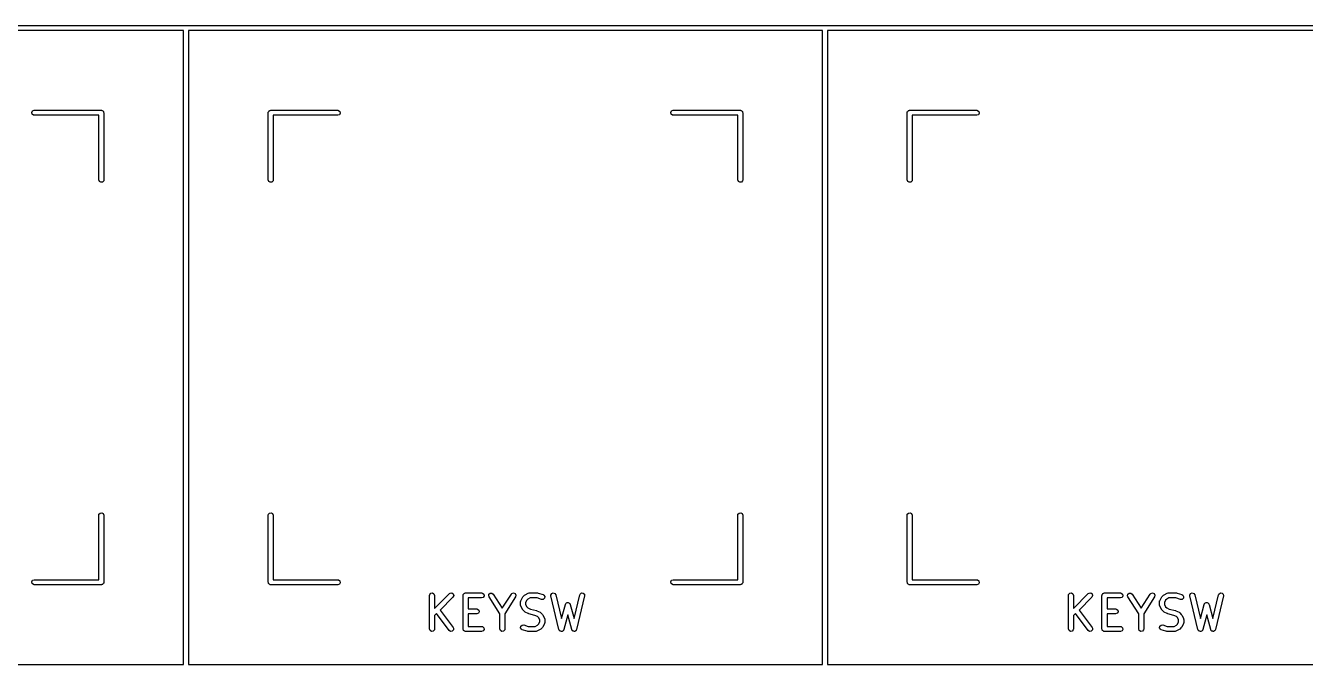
# Model space of a CAD drawing. Extents: x 382 to 810, y -162 to 0.
# Drawn here: x 667.52 to 705.68, y -83.2 to -64.15 of the extents above; entities that cross this region are included whole.
import ezdxf

# ---------------------------------------------------------------- set-up
doc = ezdxf.new("R2010")
doc.units = 0
doc.layers.add('BLACK', color=7, linetype='CONTINUOUS')

msp = doc.modelspace()

# ---------------------------------------------------------------- linework, layer by layer
at = {"layer": 'BLACK', "linetype": 'CONTINUOUS'}
for p, q in [((653.255, -64.1495), (672.305, -64.1495)), ((672.23, -64.2995), (653.33, -64.2995)), ((672.23, -83.1995), (672.23, -64.2995)), ((672.305, -64.1495), (691.355, -64.1495)), ((672.38, -64.2995), (672.38, -83.1995)), ((691.28, -64.2995), (672.38, -64.2995)), ((691.28, -83.1995), (691.28, -64.2995)), ((691.355, -64.1495), (710.405, -64.1495)), ((691.43, -64.2995), (691.43, -83.1995)), ((710.33, -64.2995), (691.43, -64.2995)), ((667.707, -66.7365), (667.732, -66.692)), ((667.716, -66.787), (667.707, -66.7365)), ((667.732, -66.692), (667.78, -66.6745)), ((667.78, -66.6745), (669.78, -66.6745)), ((669.78, -66.6745), (669.79, -66.6762)), ((669.79, -66.6762), (669.794, -66.6756)), ((669.794, -66.6756), (669.796, -66.6773)), ((669.796, -66.6773), (669.806, -66.679)), ((669.806, -66.679), (669.821, -66.6915)), ((669.821, -66.6915), (669.838, -66.7013)), ((669.838, -66.7013), (669.84, -66.7076)), ((669.84, -66.7076), (669.845, -66.712)), ((669.845, -66.712), (669.849, -66.7312)), ((669.849, -66.7312), (669.855, -66.7495)), ((669.855, -66.7495), (669.855, -68.7495)), ((674.755, -66.7495), (674.757, -66.7397)), ((674.755, -68.7495), (674.755, -66.7495)), ((674.757, -66.7365), (674.758, -66.7336)), ((674.757, -66.7397), (674.757, -66.7365)), ((674.758, -66.7336), (674.76, -66.7238)), ((674.76, -66.7238), (674.773, -66.7089)), ((674.773, -66.7089), (674.782, -66.692)), ((674.782, -66.692), (674.789, -66.6897)), ((674.789, -66.6897), (674.793, -66.6845)), ((674.793, -66.6845), (674.812, -66.6812)), ((674.812, -66.6812), (674.83, -66.6745)), ((674.83, -66.6745), (676.83, -66.6745)), ((676.83, -66.6745), (676.856, -66.679)), ((676.856, -66.679), (676.895, -66.712)), ((676.904, -66.7625), (676.879, -66.8069)), ((676.895, -66.712), (676.904, -66.7625)), ((686.757, -66.7365), (686.782, -66.692)), ((686.766, -66.787), (686.757, -66.7365)), ((686.782, -66.692), (686.83, -66.6745)), ((686.83, -66.6745), (688.83, -66.6745)), ((688.83, -66.6745), (688.84, -66.6762)), ((688.84, -66.6762), (688.844, -66.6756)), ((688.844, -66.6756), (688.846, -66.6773)), ((688.846, -66.6773), (688.856, -66.679)), ((688.856, -66.679), (688.871, -66.6915)), ((688.871, -66.6915), (688.888, -66.7013)), ((688.888, -66.7013), (688.89, -66.7076)), ((688.89, -66.7076), (688.895, -66.712)), ((688.895, -66.712), (688.899, -66.7312)), ((688.899, -66.7312), (688.905, -66.7495)), ((688.905, -66.7495), (688.905, -68.7495)), ((693.805, -66.7495), (693.807, -66.7397)), ((693.805, -68.7495), (693.805, -66.7495)), ((693.807, -66.7365), (693.808, -66.7336)), ((693.807, -66.7397), (693.807, -66.7365)), ((693.808, -66.7336), (693.81, -66.7238)), ((693.81, -66.7238), (693.823, -66.7089)), ((693.823, -66.7089), (693.832, -66.692)), ((693.832, -66.692), (693.839, -66.6897)), ((693.839, -66.6897), (693.843, -66.6845)), ((693.843, -66.6845), (693.862, -66.6812)), ((693.862, -66.6812), (693.88, -66.6745)), ((693.88, -66.6745), (695.88, -66.6745)), ((695.88, -66.6745), (695.906, -66.679)), ((695.906, -66.679), (695.945, -66.712)), ((695.954, -66.7625), (695.929, -66.8069)), ((695.945, -66.712), (695.954, -66.7625)), ((667.755, -66.82), (667.716, -66.787)), ((667.78, -66.8245), (667.755, -66.82)), ((669.705, -66.8245), (667.78, -66.8245)), ((669.705, -68.7495), (669.705, -66.8245)), ((676.83, -66.8245), (674.905, -66.8245)), ((674.905, -66.8245), (674.905, -68.7495)), ((676.879, -66.8069), (676.83, -66.8245)), ((686.805, -66.82), (686.766, -66.787)), ((686.83, -66.8245), (686.805, -66.82)), ((688.755, -66.8245), (686.83, -66.8245)), ((688.755, -68.7495), (688.755, -66.8245)), ((695.88, -66.8245), (693.955, -66.8245)), ((693.955, -66.8245), (693.955, -68.7495)), ((695.929, -66.8069), (695.88, -66.8245)), ((669.723, -68.7977), (669.705, -68.7495)), ((669.767, -68.8234), (669.723, -68.7977)), ((669.818, -68.8144), (669.767, -68.8234)), ((669.851, -68.7751), (669.818, -68.8144)), ((669.855, -68.7495), (669.851, -68.7751)), ((674.773, -68.7977), (674.755, -68.7495)), ((674.817, -68.8234), (674.773, -68.7977)), ((674.868, -68.8144), (674.817, -68.8234)), ((674.901, -68.7751), (674.868, -68.8144)), ((674.905, -68.7495), (674.901, -68.7751)), ((688.773, -68.7977), (688.755, -68.7495)), ((688.817, -68.8234), (688.773, -68.7977)), ((688.868, -68.8144), (688.817, -68.8234)), ((688.901, -68.7751), (688.868, -68.8144)), ((688.905, -68.7495), (688.901, -68.7751)), ((693.823, -68.7977), (693.805, -68.7495)), ((693.867, -68.8234), (693.823, -68.7977)), ((693.918, -68.8144), (693.867, -68.8234)), ((693.951, -68.7751), (693.918, -68.8144)), ((693.955, -68.7495), (693.951, -68.7751)), ((669.705, -78.7495), (669.71, -78.7238)), ((669.705, -80.6745), (669.705, -78.7495)), ((669.71, -78.7238), (669.743, -78.6845)), ((669.743, -78.6845), (669.794, -78.6756)), ((669.794, -78.6756), (669.838, -78.7013)), ((669.838, -78.7013), (669.855, -78.7495)), ((669.855, -78.7495), (669.855, -80.7495)), ((674.755, -78.7495), (674.76, -78.7238)), ((674.755, -80.7495), (674.755, -78.7495)), ((674.76, -78.7238), (674.793, -78.6845)), ((674.793, -78.6845), (674.844, -78.6756)), ((674.844, -78.6756), (674.888, -78.7013)), ((674.888, -78.7013), (674.905, -78.7495)), ((674.905, -78.7495), (674.905, -80.6745)), ((688.755, -78.7495), (688.76, -78.7238)), ((688.755, -80.6745), (688.755, -78.7495)), ((688.76, -78.7238), (688.793, -78.6845)), ((688.793, -78.6845), (688.844, -78.6756)), ((688.844, -78.6756), (688.888, -78.7013)), ((688.888, -78.7013), (688.905, -78.7495)), ((688.905, -78.7495), (688.905, -80.7495)), ((693.805, -78.7495), (693.81, -78.7238)), ((693.805, -80.7495), (693.805, -78.7495)), ((693.81, -78.7238), (693.843, -78.6845)), ((693.843, -78.6845), (693.894, -78.6756)), ((693.894, -78.6756), (693.938, -78.7013)), ((693.938, -78.7013), (693.955, -78.7495)), ((693.955, -78.7495), (693.955, -80.6745)), ((667.707, -80.7365), (667.732, -80.692)), ((667.716, -80.787), (667.707, -80.7365)), ((667.755, -80.82), (667.716, -80.787)), ((667.732, -80.692), (667.78, -80.6745)), ((667.78, -80.8245), (667.755, -80.82)), ((667.78, -80.6745), (669.705, -80.6745)), ((669.78, -80.8245), (667.78, -80.8245)), ((669.799, -80.8178), (669.78, -80.8245)), ((669.818, -80.8144), (669.799, -80.8178)), ((669.822, -80.8093), (669.818, -80.8144)), ((669.829, -80.8069), (669.822, -80.8093)), ((669.838, -80.7901), (669.829, -80.8069)), ((669.851, -80.7751), (669.838, -80.7901)), ((669.853, -80.7654), (669.851, -80.7751)), ((669.854, -80.7625), (669.853, -80.7654)), ((669.855, -80.7495), (669.854, -80.7592)), ((669.854, -80.7592), (669.854, -80.7625)), ((674.762, -80.7678), (674.755, -80.7495)), ((674.766, -80.787), (674.762, -80.7678)), ((674.771, -80.7913), (674.766, -80.787)), ((674.773, -80.7977), (674.771, -80.7913)), ((674.79, -80.8074), (674.773, -80.7977)), ((674.805, -80.82), (674.79, -80.8074)), ((674.815, -80.8217), (674.805, -80.82)), ((674.817, -80.8234), (674.815, -80.8217)), ((674.821, -80.8228), (674.817, -80.8234)), ((674.83, -80.8245), (674.821, -80.8228)), ((676.83, -80.8245), (674.83, -80.8245)), ((674.905, -80.6745), (676.83, -80.6745)), ((676.83, -80.6745), (676.856, -80.679)), ((676.879, -80.8069), (676.83, -80.8245)), ((676.856, -80.679), (676.895, -80.712)), ((676.904, -80.7625), (676.879, -80.8069)), ((676.895, -80.712), (676.904, -80.7625)), ((686.757, -80.7365), (686.782, -80.692)), ((686.766, -80.787), (686.757, -80.7365)), ((686.805, -80.82), (686.766, -80.787)), ((686.782, -80.692), (686.83, -80.6745)), ((686.83, -80.8245), (686.805, -80.82)), ((686.83, -80.6745), (688.755, -80.6745)), ((688.83, -80.8245), (686.83, -80.8245)), ((688.849, -80.8178), (688.83, -80.8245)), ((688.868, -80.8144), (688.849, -80.8178)), ((688.872, -80.8093), (688.868, -80.8144)), ((688.879, -80.8069), (688.872, -80.8093)), ((688.888, -80.7901), (688.879, -80.8069)), ((688.901, -80.7751), (688.888, -80.7901)), ((688.903, -80.7654), (688.901, -80.7751)), ((688.904, -80.7625), (688.903, -80.7654)), ((688.905, -80.7495), (688.904, -80.7592)), ((688.904, -80.7592), (688.904, -80.7625)), ((693.812, -80.7678), (693.805, -80.7495)), ((693.816, -80.787), (693.812, -80.7678)), ((693.821, -80.7913), (693.816, -80.787)), ((693.823, -80.7977), (693.821, -80.7913)), ((693.84, -80.8074), (693.823, -80.7977)), ((693.855, -80.82), (693.84, -80.8074)), ((693.865, -80.8217), (693.855, -80.82)), ((693.867, -80.8234), (693.865, -80.8217)), ((693.871, -80.8228), (693.867, -80.8234)), ((693.88, -80.8245), (693.871, -80.8228)), ((695.88, -80.8245), (693.88, -80.8245)), ((693.955, -80.6745), (695.88, -80.6745)), ((695.88, -80.6745), (695.906, -80.679)), ((695.929, -80.8069), (695.88, -80.8245)), ((695.906, -80.679), (695.945, -80.712)), ((695.954, -80.7625), (695.929, -80.8069)), ((695.945, -80.712), (695.954, -80.7625)), ((679.565, -81.1418), (679.57, -81.1162)), ((679.565, -82.1418), (679.565, -81.1418)), ((679.57, -81.1162), (679.603, -81.0769)), ((679.603, -81.0769), (679.653, -81.0679)), ((679.653, -81.0679), (679.697, -81.0936)), ((679.697, -81.0936), (679.715, -81.1418)), ((679.715, -81.5322), (680.158, -81.0888)), ((679.715, -81.1418), (679.715, -81.5322)), ((680.264, -81.1948), (679.882, -81.5774)), ((680.158, -81.0888), (680.18, -81.0738)), ((680.18, -81.0738), (680.231, -81.0694)), ((680.231, -81.0694), (680.273, -81.0988)), ((680.286, -81.1483), (680.264, -81.1948)), ((680.273, -81.0988), (680.286, -81.1483)), ((680.565, -81.1418), (680.567, -81.1321)), ((680.565, -82.1418), (680.565, -81.1418)), ((680.566, -81.1288), (680.568, -81.1259)), ((680.567, -81.1321), (680.566, -81.1288)), ((680.568, -81.1259), (680.57, -81.1162)), ((680.57, -81.1162), (680.582, -81.1012)), ((680.582, -81.1012), (680.592, -81.0844)), ((680.592, -81.0844), (680.598, -81.082)), ((680.598, -81.082), (680.603, -81.0769)), ((680.603, -81.0769), (680.622, -81.0735)), ((680.622, -81.0735), (680.64, -81.0668)), ((680.64, -81.0668), (681.116, -81.0668)), ((681.116, -81.2168), (680.715, -81.2168)), ((680.715, -81.2168), (680.715, -81.543)), ((681.116, -81.0668), (681.142, -81.0713)), ((681.164, -81.1993), (681.116, -81.2168)), ((681.142, -81.0713), (681.181, -81.1043)), ((681.19, -81.1548), (681.164, -81.1993)), ((681.181, -81.1043), (681.19, -81.1548)), ((681.329, -81.158), (681.335, -81.1071)), ((681.339, -81.1821), (681.329, -81.158)), ((681.335, -81.1071), (681.373, -81.0725)), ((681.66, -81.6875), (681.339, -81.1821)), ((681.373, -81.0725), (681.425, -81.0703)), ((681.425, -81.0703), (681.465, -81.1015)), ((681.465, -81.1015), (681.735, -81.5259)), ((681.735, -81.5259), (682.005, -81.1015)), ((682.132, -81.1821), (681.81, -81.6875)), ((682.005, -81.1015), (682.023, -81.0823)), ((682.023, -81.0823), (682.072, -81.0669)), ((682.072, -81.0669), (682.119, -81.0865)), ((682.119, -81.0865), (682.143, -81.132)), ((682.143, -81.132), (682.132, -81.1821)), ((682.287, -81.2987), (682.335, -81.2035)), ((682.335, -81.2035), (682.348, -81.1855)), ((682.348, -81.1855), (682.349, -81.184)), ((682.349, -81.184), (682.397, -81.1364)), ((682.397, -81.1364), (682.415, -81.1235)), ((682.415, -81.1235), (682.416, -81.1223)), ((682.416, -81.1223), (682.511, -81.0747)), ((682.494, -81.2511), (682.464, -81.2815)), ((682.562, -81.2168), (682.494, -81.2511)), ((682.511, -81.0747), (682.536, -81.0673)), ((682.536, -81.0673), (682.541, -81.0683)), ((682.541, -81.0683), (682.545, -81.0668)), ((682.545, -81.0668), (682.783, -81.0668)), ((682.771, -81.2168), (682.562, -81.2168)), ((682.902, -81.2606), (682.771, -81.2168)), ((682.783, -81.0668), (682.805, -81.0707)), ((682.805, -81.0707), (682.807, -81.0707)), ((682.807, -81.0707), (682.949, -81.1183)), ((682.953, -81.2592), (682.902, -81.2606)), ((682.949, -81.1183), (682.972, -81.1307)), ((682.992, -81.2251), (682.953, -81.2592)), ((682.972, -81.1307), (682.999, -81.1744)), ((682.999, -81.1744), (682.992, -81.2251)), ((683.185, -81.1332), (683.208, -81.0873)), ((683.186, -81.1592), (683.185, -81.1332)), ((683.424, -82.1592), (683.186, -81.1592)), ((683.208, -81.0873), (683.255, -81.0669)), ((683.255, -81.0669), (683.304, -81.0816)), ((683.304, -81.0816), (683.332, -81.1244)), ((683.332, -81.1244), (683.501, -81.8353)), ((683.874, -81.8353), (684.043, -81.1244)), ((684.189, -81.1592), (683.951, -82.1592)), ((684.043, -81.1244), (684.054, -81.1005)), ((684.054, -81.1005), (684.095, -81.0699)), ((684.095, -81.0699), (684.146, -81.073)), ((684.146, -81.073), (684.183, -81.1082)), ((684.183, -81.1082), (684.189, -81.1592)), ((698.615, -81.1418), (698.62, -81.1162)), ((698.615, -82.1418), (698.615, -81.1418)), ((698.62, -81.1162), (698.653, -81.0769)), ((698.653, -81.0769), (698.703, -81.0679)), ((698.703, -81.0679), (698.747, -81.0936)), ((698.747, -81.0936), (698.765, -81.1418)), ((698.765, -81.5322), (699.208, -81.0888)), ((698.765, -81.1418), (698.765, -81.5322)), ((699.314, -81.1948), (698.932, -81.5774)), ((699.208, -81.0888), (699.23, -81.0738)), ((699.23, -81.0738), (699.281, -81.0694)), ((699.281, -81.0694), (699.323, -81.0988)), ((699.336, -81.1483), (699.314, -81.1948)), ((699.323, -81.0988), (699.336, -81.1483)), ((699.615, -81.1418), (699.617, -81.1321)), ((699.615, -82.1418), (699.615, -81.1418)), ((699.616, -81.1288), (699.618, -81.1259)), ((699.617, -81.1321), (699.616, -81.1288)), ((699.618, -81.1259), (699.62, -81.1162)), ((699.62, -81.1162), (699.632, -81.1012)), ((699.632, -81.1012), (699.642, -81.0844)), ((699.642, -81.0844), (699.648, -81.082)), ((699.648, -81.082), (699.653, -81.0769)), ((699.653, -81.0769), (699.672, -81.0735)), ((699.672, -81.0735), (699.69, -81.0668)), ((699.69, -81.0668), (700.166, -81.0668)), ((700.166, -81.2168), (699.765, -81.2168)), ((699.765, -81.2168), (699.765, -81.543)), ((700.166, -81.0668), (700.192, -81.0713)), ((700.214, -81.1993), (700.166, -81.2168)), ((700.192, -81.0713), (700.231, -81.1043)), ((700.24, -81.1548), (700.214, -81.1993)), ((700.231, -81.1043), (700.24, -81.1548)), ((700.379, -81.158), (700.385, -81.1071)), ((700.389, -81.1821), (700.379, -81.158)), ((700.385, -81.1071), (700.423, -81.0725)), ((700.71, -81.6875), (700.389, -81.1821)), ((700.423, -81.0725), (700.475, -81.0703)), ((700.475, -81.0703), (700.515, -81.1015)), ((700.515, -81.1015), (700.785, -81.5259)), ((700.785, -81.5259), (701.055, -81.1015)), ((701.182, -81.1821), (700.86, -81.6875)), ((701.055, -81.1015), (701.073, -81.0823)), ((701.073, -81.0823), (701.122, -81.0669)), ((701.122, -81.0669), (701.169, -81.0865)), ((701.169, -81.0865), (701.193, -81.132)), ((701.193, -81.132), (701.182, -81.1821)), ((701.337, -81.2987), (701.385, -81.2035)), ((701.385, -81.2035), (701.398, -81.1855)), ((701.398, -81.1855), (701.399, -81.184)), ((701.399, -81.184), (701.447, -81.1364)), ((701.447, -81.1364), (701.465, -81.1235)), ((701.465, -81.1235), (701.466, -81.1223)), ((701.466, -81.1223), (701.561, -81.0747)), ((701.544, -81.2511), (701.514, -81.2815)), ((701.612, -81.2168), (701.544, -81.2511)), ((701.561, -81.0747), (701.586, -81.0673)), ((701.586, -81.0673), (701.591, -81.0683)), ((701.591, -81.0683), (701.595, -81.0668)), ((701.595, -81.0668), (701.833, -81.0668)), ((701.821, -81.2168), (701.612, -81.2168)), ((701.952, -81.2606), (701.821, -81.2168)), ((701.833, -81.0668), (701.855, -81.0707)), ((701.855, -81.0707), (701.857, -81.0707)), ((701.857, -81.0707), (701.999, -81.1183)), ((702.003, -81.2592), (701.952, -81.2606)), ((701.999, -81.1183), (702.022, -81.1307)), ((702.042, -81.2251), (702.003, -81.2592)), ((702.022, -81.1307), (702.049, -81.1744)), ((702.049, -81.1744), (702.042, -81.2251)), ((702.235, -81.1332), (702.258, -81.0873)), ((702.236, -81.1592), (702.235, -81.1332)), ((702.474, -82.1592), (702.236, -81.1592)), ((702.258, -81.0873), (702.305, -81.0669)), ((702.305, -81.0669), (702.354, -81.0816)), ((702.354, -81.0816), (702.382, -81.1244)), ((702.382, -81.1244), (702.551, -81.8353)), ((702.924, -81.8353), (703.093, -81.1244)), ((703.239, -81.1592), (703.001, -82.1592)), ((703.093, -81.1244), (703.104, -81.1005)), ((703.104, -81.1005), (703.145, -81.0699)), ((703.145, -81.0699), (703.196, -81.073)), ((703.196, -81.073), (703.233, -81.1082)), ((703.233, -81.1082), (703.239, -81.1592)), ((679.882, -81.5774), (680.271, -82.0968)), ((680.715, -81.543), (680.973, -81.543)), ((680.973, -81.543), (680.999, -81.5475)), ((680.999, -81.5475), (681.038, -81.5805)), ((681.047, -81.631), (681.022, -81.6755)), ((681.038, -81.5805), (681.047, -81.631)), ((682.279, -81.3323), (682.284, -81.3066)), ((682.279, -81.4275), (682.279, -81.3323)), ((682.281, -81.4317), (682.279, -81.4275)), ((682.28, -81.4361), (682.281, -81.4317)), ((682.287, -81.4611), (682.28, -81.4361)), ((682.284, -81.3066), (682.287, -81.3032)), ((682.287, -81.3032), (682.287, -81.2987)), ((682.335, -81.5563), (682.287, -81.4611)), ((682.336, -81.5574), (682.335, -81.5563)), ((682.349, -81.5758), (682.336, -81.5574)), ((682.397, -81.6234), (682.349, -81.5758)), ((682.398, -81.6241), (682.397, -81.6234)), ((682.416, -81.6375), (682.398, -81.6241)), ((682.511, -81.6851), (682.416, -81.6375)), ((682.464, -81.2815), (682.429, -81.35)), ((682.429, -81.35), (682.429, -81.4098)), ((682.429, -81.4098), (682.464, -81.4783)), ((682.464, -81.4783), (682.494, -81.5087)), ((682.494, -81.5087), (682.571, -81.5472)), ((682.571, -81.5472), (682.753, -81.5929)), ((682.753, -81.5929), (682.765, -81.5981)), ((682.765, -81.5981), (682.769, -81.5985)), ((682.769, -81.5985), (682.864, -81.6462)), ((682.864, -81.6462), (682.882, -81.6595)), ((682.882, -81.6595), (682.884, -81.6602)), ((682.884, -81.6602), (682.931, -81.7078)), ((683.501, -81.8353), (683.615, -81.4082)), ((683.615, -81.4082), (683.626, -81.3846)), ((683.626, -81.3846), (683.632, -81.3806)), ((683.632, -81.3806), (683.635, -81.3744)), ((683.635, -81.3744), (683.652, -81.3662)), ((683.652, -81.3662), (683.668, -81.3551)), ((683.668, -81.3551), (683.675, -81.3557)), ((683.675, -81.3557), (683.681, -81.3528)), ((683.681, -81.3528), (683.7, -81.3578)), ((683.7, -81.3578), (683.719, -81.3595)), ((683.719, -81.3595), (683.724, -81.3644)), ((683.724, -81.3644), (683.731, -81.3661)), ((683.731, -81.3661), (683.742, -81.382)), ((683.742, -81.382), (683.756, -81.3957)), ((683.756, -81.3957), (683.756, -81.4026)), ((683.756, -81.4026), (683.76, -81.4082)), ((683.76, -81.4082), (683.874, -81.8353)), ((698.932, -81.5774), (699.321, -82.0968)), ((699.765, -81.543), (700.023, -81.543)), ((700.023, -81.543), (700.049, -81.5475)), ((700.049, -81.5475), (700.088, -81.5805)), ((700.097, -81.631), (700.072, -81.6755)), ((700.088, -81.5805), (700.097, -81.631)), ((701.329, -81.3323), (701.334, -81.3066)), ((701.329, -81.4275), (701.329, -81.3323)), ((701.331, -81.4317), (701.329, -81.4275)), ((701.33, -81.4361), (701.331, -81.4317)), ((701.337, -81.4611), (701.33, -81.4361)), ((701.334, -81.3066), (701.337, -81.3032)), ((701.337, -81.3032), (701.337, -81.2987)), ((701.385, -81.5563), (701.337, -81.4611)), ((701.386, -81.5574), (701.385, -81.5563)), ((701.399, -81.5758), (701.386, -81.5574)), ((701.447, -81.6234), (701.399, -81.5758)), ((701.448, -81.6241), (701.447, -81.6234)), ((701.466, -81.6375), (701.448, -81.6241)), ((701.561, -81.6851), (701.466, -81.6375)), ((701.514, -81.2815), (701.479, -81.35)), ((701.479, -81.35), (701.479, -81.4098)), ((701.479, -81.4098), (701.514, -81.4783)), ((701.514, -81.4783), (701.544, -81.5087)), ((701.544, -81.5087), (701.621, -81.5472)), ((701.621, -81.5472), (701.803, -81.5929)), ((701.803, -81.5929), (701.815, -81.5981)), ((701.815, -81.5981), (701.819, -81.5985)), ((701.819, -81.5985), (701.914, -81.6462)), ((701.914, -81.6462), (701.932, -81.6595)), ((701.932, -81.6595), (701.934, -81.6602)), ((701.934, -81.6602), (701.981, -81.7078)), ((702.551, -81.8353), (702.665, -81.4082)), ((702.665, -81.4082), (702.676, -81.3846)), ((702.676, -81.3846), (702.682, -81.3806)), ((702.682, -81.3806), (702.685, -81.3744)), ((702.685, -81.3744), (702.702, -81.3662)), ((702.702, -81.3662), (702.718, -81.3551)), ((702.718, -81.3551), (702.725, -81.3557)), ((702.725, -81.3557), (702.731, -81.3528)), ((702.731, -81.3528), (702.75, -81.3578)), ((702.75, -81.3578), (702.769, -81.3595)), ((702.769, -81.3595), (702.774, -81.3644)), ((702.774, -81.3644), (702.781, -81.3661)), ((702.781, -81.3661), (702.792, -81.382)), ((702.792, -81.382), (702.806, -81.3957)), ((702.806, -81.3957), (702.806, -81.4026)), ((702.806, -81.4026), (702.81, -81.4082)), ((702.81, -81.4082), (702.924, -81.8353)), ((679.775, -81.6846), (679.715, -81.7443)), ((679.715, -81.7443), (679.715, -82.1418)), ((680.151, -82.1868), (679.775, -81.6846)), ((680.973, -81.693), (680.715, -81.693)), ((680.715, -81.693), (680.715, -82.0668)), ((681.022, -81.6755), (680.973, -81.693)), ((681.66, -82.1418), (681.66, -81.6875)), ((681.81, -81.6875), (681.81, -82.1418)), ((682.288, -82.0585), (682.327, -82.0244)), ((682.327, -82.0244), (682.378, -82.023)), ((682.378, -82.023), (682.509, -82.0668)), ((682.515, -81.6855), (682.511, -81.6851)), ((682.527, -81.6908), (682.515, -81.6855)), ((682.709, -81.7364), (682.527, -81.6908)), ((682.786, -81.7749), (682.709, -81.7364)), ((682.718, -82.0668), (682.786, -82.0326)), ((682.816, -81.8053), (682.786, -81.7749)), ((682.786, -82.0326), (682.816, -82.0021)), ((682.851, -81.8738), (682.816, -81.8053)), ((682.816, -82.0021), (682.851, -81.9336)), ((682.851, -81.9336), (682.851, -81.8738)), ((682.931, -81.7078), (682.944, -81.7262)), ((682.944, -81.7262), (682.945, -81.7273)), ((682.945, -81.7273), (682.993, -81.8226)), ((682.993, -81.9849), (682.945, -82.0801)), ((682.993, -81.8226), (683, -81.8475)), ((682.996, -81.977), (682.993, -81.9804)), ((682.993, -81.9804), (682.993, -81.9849)), ((683.001, -81.9513), (682.996, -81.977)), ((683, -81.8475), (682.999, -81.8519)), ((682.999, -81.8519), (683.001, -81.8561)), ((683.001, -81.8561), (683.001, -81.9513)), ((683.688, -81.7186), (683.57, -82.1611)), ((683.806, -82.1611), (683.688, -81.7186)), ((698.825, -81.6846), (698.765, -81.7443)), ((698.765, -81.7443), (698.765, -82.1418)), ((699.201, -82.1868), (698.825, -81.6846)), ((700.023, -81.693), (699.765, -81.693)), ((699.765, -81.693), (699.765, -82.0668)), ((700.072, -81.6755), (700.023, -81.693)), ((700.71, -82.1418), (700.71, -81.6875)), ((700.86, -81.6875), (700.86, -82.1418)), ((701.338, -82.0585), (701.377, -82.0244)), ((701.377, -82.0244), (701.428, -82.023)), ((701.428, -82.023), (701.559, -82.0668)), ((701.565, -81.6855), (701.561, -81.6851)), ((701.577, -81.6908), (701.565, -81.6855)), ((701.759, -81.7364), (701.577, -81.6908)), ((701.836, -81.7749), (701.759, -81.7364)), ((701.768, -82.0668), (701.836, -82.0326)), ((701.866, -81.8053), (701.836, -81.7749)), ((701.836, -82.0326), (701.866, -82.0021)), ((701.901, -81.8738), (701.866, -81.8053)), ((701.866, -82.0021), (701.901, -81.9336)), ((701.901, -81.9336), (701.901, -81.8738)), ((701.981, -81.7078), (701.994, -81.7262)), ((701.994, -81.7262), (701.995, -81.7273)), ((701.995, -81.7273), (702.043, -81.8226)), ((702.043, -81.9849), (701.995, -82.0801)), ((702.043, -81.8226), (702.05, -81.8475)), ((702.046, -81.977), (702.043, -81.9804)), ((702.043, -81.9804), (702.043, -81.9849)), ((702.051, -81.9513), (702.046, -81.977)), ((702.05, -81.8475), (702.049, -81.8519)), ((702.049, -81.8519), (702.051, -81.8561)), ((702.051, -81.8561), (702.051, -81.9513)), ((702.738, -81.7186), (702.62, -82.1611)), ((702.856, -82.1611), (702.738, -81.7186)), ((679.583, -82.19), (679.565, -82.1418)), ((679.627, -82.2157), (679.583, -82.19)), ((679.678, -82.2068), (679.627, -82.2157)), ((679.71, -82.1675), (679.678, -82.2068)), ((679.715, -82.1418), (679.71, -82.1675)), ((680.194, -82.2148), (680.151, -82.1868)), ((680.245, -82.2087), (680.194, -82.2148)), ((680.28, -82.1713), (680.245, -82.2087)), ((680.271, -82.0968), (680.283, -82.12)), ((680.283, -82.12), (680.28, -82.1713)), ((680.572, -82.1601), (680.565, -82.1418)), ((680.575, -82.1793), (680.572, -82.1601)), ((680.58, -82.1837), (680.575, -82.1793)), ((680.583, -82.19), (680.58, -82.1837)), ((680.599, -82.1998), (680.583, -82.19)), ((680.614, -82.2123), (680.599, -82.1998)), ((680.624, -82.214), (680.614, -82.2123)), ((680.627, -82.2157), (680.624, -82.214)), ((680.63, -82.2151), (680.627, -82.2157)), ((680.64, -82.2168), (680.63, -82.2151)), ((681.116, -82.2168), (680.64, -82.2168)), ((680.715, -82.0668), (681.116, -82.0668)), ((681.116, -82.0668), (681.142, -82.0713)), ((681.164, -82.1993), (681.116, -82.2168)), ((681.142, -82.0713), (681.181, -82.1043)), ((681.19, -82.1548), (681.164, -82.1993)), ((681.181, -82.1043), (681.19, -82.1548)), ((681.678, -82.19), (681.66, -82.1418)), ((681.722, -82.2157), (681.678, -82.19)), ((681.773, -82.2068), (681.722, -82.2157)), ((681.806, -82.1675), (681.773, -82.2068)), ((681.81, -82.1418), (681.806, -82.1675)), ((682.281, -82.1092), (682.288, -82.0585)), ((682.308, -82.1529), (682.281, -82.1092)), ((682.331, -82.1653), (682.308, -82.1529)), ((682.473, -82.213), (682.331, -82.1653)), ((682.475, -82.2129), (682.473, -82.213)), ((682.497, -82.2168), (682.475, -82.2129)), ((682.735, -82.2168), (682.497, -82.2168)), ((682.509, -82.0668), (682.718, -82.0668)), ((682.739, -82.2153), (682.735, -82.2168)), ((682.744, -82.2163), (682.739, -82.2153)), ((682.769, -82.2089), (682.744, -82.2163)), ((682.864, -82.1613), (682.769, -82.2089)), ((682.865, -82.1601), (682.864, -82.1613)), ((682.884, -82.1472), (682.865, -82.1601)), ((682.931, -82.0996), (682.884, -82.1472)), ((682.932, -82.0981), (682.931, -82.0996)), ((682.945, -82.0801), (682.932, -82.0981)), ((683.429, -82.1657), (683.424, -82.1592)), ((683.429, -82.1736), (683.429, -82.1657)), ((683.442, -82.1866), (683.429, -82.1736)), ((683.452, -82.202), (683.442, -82.1866)), ((683.46, -82.2043), (683.452, -82.202)), ((683.466, -82.2098), (683.46, -82.2043)), ((683.484, -82.2114), (683.466, -82.2098)), ((683.502, -82.2167), (683.484, -82.2114)), ((683.509, -82.2136), (683.502, -82.2167)), ((683.517, -82.2142), (683.509, -82.2136)), ((683.532, -82.2036), (683.517, -82.2142)), ((683.549, -82.1963), (683.532, -82.2036)), ((683.552, -82.1893), (683.549, -82.1963)), ((683.559, -82.1848), (683.552, -82.1893)), ((683.57, -82.1611), (683.559, -82.1848)), ((683.81, -82.1676), (683.806, -82.1611)), ((683.811, -82.1754), (683.81, -82.1676)), ((683.824, -82.1881), (683.811, -82.1754)), ((683.835, -82.2032), (683.824, -82.1881)), ((683.843, -82.2052), (683.835, -82.2032)), ((683.848, -82.2106), (683.843, -82.2052)), ((683.867, -82.2117), (683.848, -82.2106)), ((683.885, -82.2165), (683.867, -82.2117)), ((683.892, -82.2132), (683.885, -82.2165)), ((683.9, -82.2137), (683.892, -82.2132)), ((683.914, -82.2027), (683.9, -82.2137)), ((683.931, -82.1949), (683.914, -82.2027)), ((683.934, -82.1878), (683.931, -82.1949)), ((683.941, -82.1831), (683.934, -82.1878)), ((683.951, -82.1592), (683.941, -82.1831)), ((698.633, -82.19), (698.615, -82.1418)), ((698.677, -82.2157), (698.633, -82.19)), ((698.728, -82.2068), (698.677, -82.2157)), ((698.76, -82.1675), (698.728, -82.2068)), ((698.765, -82.1418), (698.76, -82.1675)), ((699.244, -82.2148), (699.201, -82.1868)), ((699.295, -82.2087), (699.244, -82.2148)), ((699.33, -82.1713), (699.295, -82.2087)), ((699.321, -82.0968), (699.333, -82.12)), ((699.333, -82.12), (699.33, -82.1713)), ((699.622, -82.1601), (699.615, -82.1418)), ((699.625, -82.1793), (699.622, -82.1601)), ((699.63, -82.1837), (699.625, -82.1793)), ((699.633, -82.19), (699.63, -82.1837)), ((699.649, -82.1998), (699.633, -82.19)), ((699.664, -82.2123), (699.649, -82.1998)), ((699.674, -82.214), (699.664, -82.2123)), ((699.677, -82.2157), (699.674, -82.214)), ((699.68, -82.2151), (699.677, -82.2157)), ((699.69, -82.2168), (699.68, -82.2151)), ((700.166, -82.2168), (699.69, -82.2168)), ((699.765, -82.0668), (700.166, -82.0668)), ((700.166, -82.0668), (700.192, -82.0713)), ((700.214, -82.1993), (700.166, -82.2168)), ((700.192, -82.0713), (700.231, -82.1043)), ((700.24, -82.1548), (700.214, -82.1993)), ((700.231, -82.1043), (700.24, -82.1548)), ((700.728, -82.19), (700.71, -82.1418)), ((700.772, -82.2157), (700.728, -82.19)), ((700.823, -82.2068), (700.772, -82.2157)), ((700.856, -82.1675), (700.823, -82.2068)), ((700.86, -82.1418), (700.856, -82.1675)), ((701.331, -82.1092), (701.338, -82.0585)), ((701.358, -82.1529), (701.331, -82.1092)), ((701.381, -82.1653), (701.358, -82.1529)), ((701.523, -82.213), (701.381, -82.1653)), ((701.525, -82.2129), (701.523, -82.213)), ((701.547, -82.2168), (701.525, -82.2129)), ((701.785, -82.2168), (701.547, -82.2168)), ((701.559, -82.0668), (701.768, -82.0668)), ((701.789, -82.2153), (701.785, -82.2168)), ((701.794, -82.2163), (701.789, -82.2153)), ((701.819, -82.2089), (701.794, -82.2163)), ((701.914, -82.1613), (701.819, -82.2089)), ((701.915, -82.1601), (701.914, -82.1613)), ((701.934, -82.1472), (701.915, -82.1601)), ((701.981, -82.0996), (701.934, -82.1472)), ((701.982, -82.0981), (701.981, -82.0996)), ((701.995, -82.0801), (701.982, -82.0981)), ((702.479, -82.1657), (702.474, -82.1592)), ((702.479, -82.1736), (702.479, -82.1657)), ((702.492, -82.1866), (702.479, -82.1736)), ((702.502, -82.202), (702.492, -82.1866)), ((702.51, -82.2043), (702.502, -82.202)), ((702.516, -82.2098), (702.51, -82.2043)), ((702.534, -82.2114), (702.516, -82.2098)), ((702.552, -82.2167), (702.534, -82.2114)), ((702.559, -82.2136), (702.552, -82.2167)), ((702.567, -82.2142), (702.559, -82.2136)), ((702.582, -82.2036), (702.567, -82.2142)), ((702.599, -82.1963), (702.582, -82.2036)), ((702.602, -82.1893), (702.599, -82.1963)), ((702.609, -82.1848), (702.602, -82.1893)), ((702.62, -82.1611), (702.609, -82.1848)), ((702.86, -82.1676), (702.856, -82.1611)), ((702.861, -82.1754), (702.86, -82.1676)), ((702.874, -82.1881), (702.861, -82.1754)), ((702.885, -82.2032), (702.874, -82.1881)), ((702.893, -82.2052), (702.885, -82.2032)), ((702.898, -82.2106), (702.893, -82.2052)), ((702.917, -82.2117), (702.898, -82.2106)), ((702.935, -82.2165), (702.917, -82.2117)), ((702.942, -82.2132), (702.935, -82.2165)), ((702.95, -82.2137), (702.942, -82.2132)), ((702.964, -82.2027), (702.95, -82.2137)), ((702.981, -82.1949), (702.964, -82.2027)), ((702.984, -82.1878), (702.981, -82.1949)), ((702.991, -82.1831), (702.984, -82.1878)), ((703.001, -82.1592), (702.991, -82.1831)), ((662.78, -83.1995), (672.23, -83.1995)), ((672.38, -83.1995), (681.83, -83.1995)), ((681.83, -83.1995), (691.28, -83.1995)), ((691.43, -83.1995), (700.88, -83.1995)), ((700.88, -83.1995), (710.33, -83.1995))]:
    msp.add_line(p, q, dxfattribs=at)

doc.saveas('drawing.dxf')
